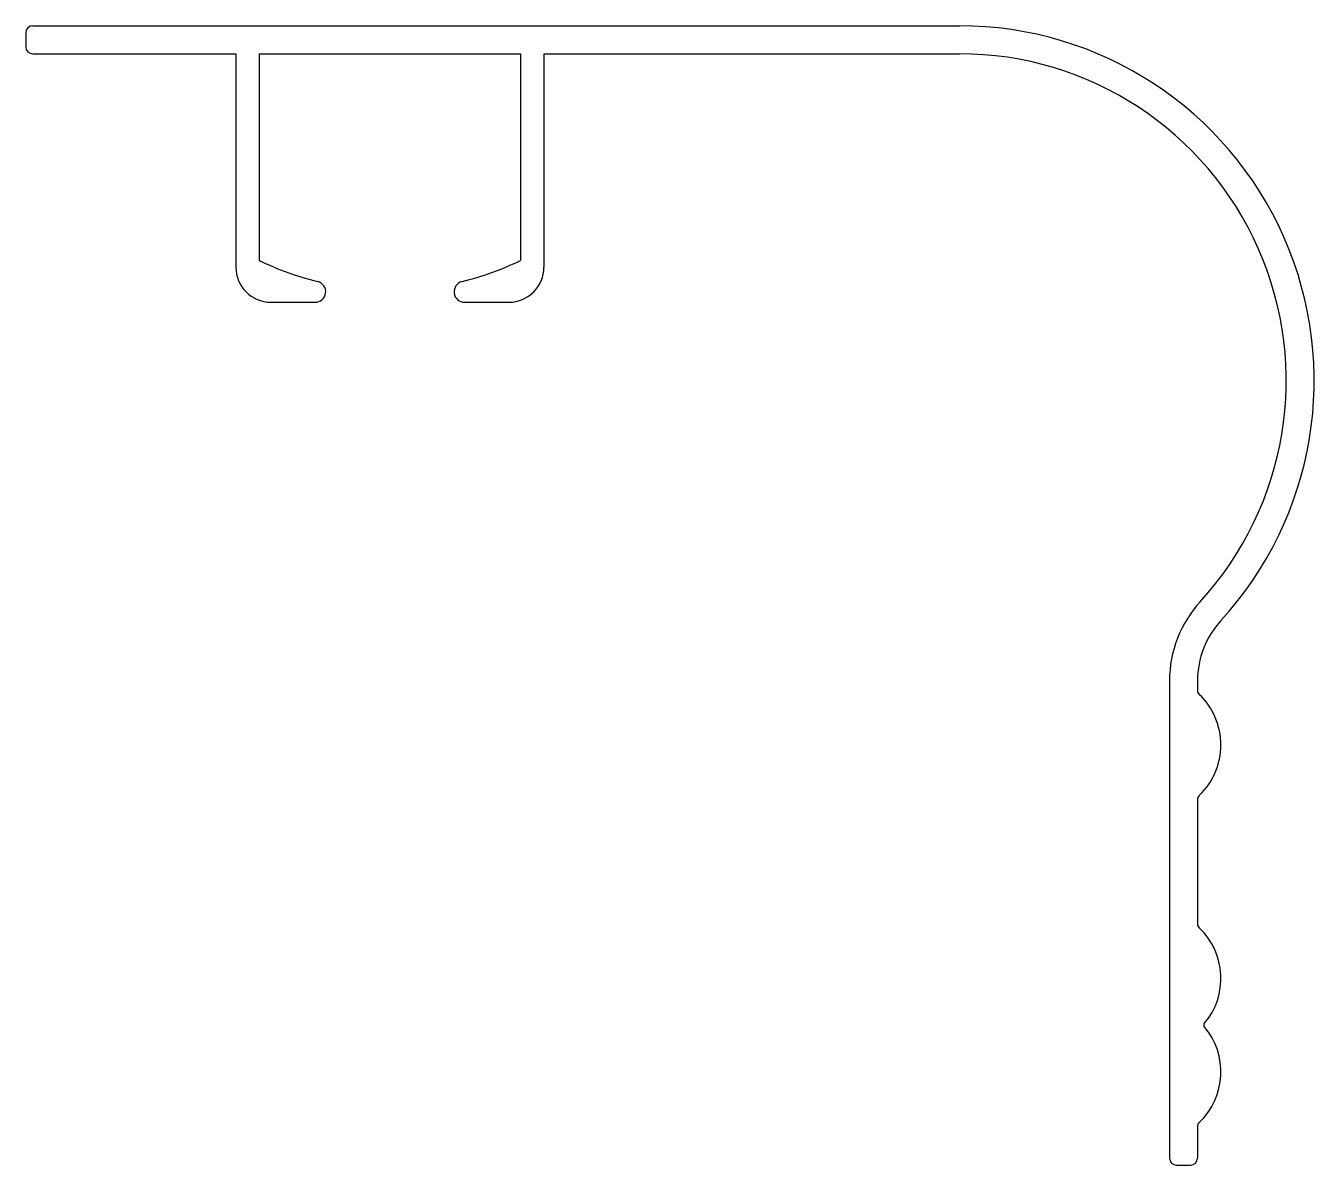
# Model space of a CAD drawing. Extents: x 745.9 to 801.1, y 850.4 to 899.2.
import ezdxf

# ---------------------------------------------------------------- set-up
doc = ezdxf.new("R2010")
doc.units = 0
doc.layers.get('0').update_dxf_attribs({"linetype": 'CONTINUOUS'})

msp = doc.modelspace()

# ---------------------------------------------------------------- linework, layer by layer
for p, q in [((745.948, 898.907), (745.948, 898.307)), ((746.248, 899.207), (785.948, 899.207)), ((746.248, 898.007), (754.948, 898.007)), ((754.948, 898.007), (754.948, 888.867)), ((755.948, 898.007), (767.148, 898.007)), ((755.948, 898.007), (755.948, 889.156)), ((767.148, 898.007), (767.148, 889.156)), ((768.148, 898.007), (785.948, 898.007)), ((768.148, 898.007), (768.148, 888.867)), ((756.448, 887.367), (758.348, 887.367)), ((764.748, 887.367), (766.648, 887.367)), ((794.948, 871.161), (794.948, 850.707)), ((796.148, 871.161), (796.148, 870.752)), ((796.148, 866.061), (796.148, 860.752)), ((796.148, 852.061), (796.148, 850.707)), ((795.248, 850.407), (795.848, 850.407))]:
    msp.add_line(p, q)
for centre, radius, start, end in [((746.248, 898.907), 0.3, 90, 180), ((785.948, 884.007), 15.2, 317.4631, 90), ((746.248, 898.307), 0.3, 180, 270), ((785.948, 884.007), 14, 317.4631, 90), ((756.448, 888.867), 1.5, 180, 270), ((761.548, 900.777), 12.9, 244.2714, 256.1316), ((761.548, 900.777), 12.9, 283.8684, 295.7286), ((766.648, 888.867), 1.5, 270, 0), ((758.348, 887.816), 0.45, 270, 76.1316), ((764.748, 887.816), 0.45, 103.8684, 270), ((799.948, 871.161), 5, 137.4631, 180), ((799.948, 871.161), 3.8, 137.4631, 180), ((796.398, 870.752), 0.25, 180, 226.1869), ((794.148, 868.407), 3, 313.8131, 46.1869), ((796.398, 866.061), 0.25, 133.8131, 180), ((796.398, 860.752), 0.25, 180, 226.1869), ((794.148, 858.407), 3, 319.8222, 46.1869), ((794.148, 854.407), 3, 313.8131, 40.1778), ((796.517, 856.407), 0.1, 139.8222, 220.1778), ((796.398, 852.061), 0.25, 133.8131, 180), ((795.248, 850.707), 0.3, 180, 270), ((795.848, 850.707), 0.3, 270, 0)]:
    msp.add_arc(centre, radius, start, end)

doc.saveas('drawing.dxf')
